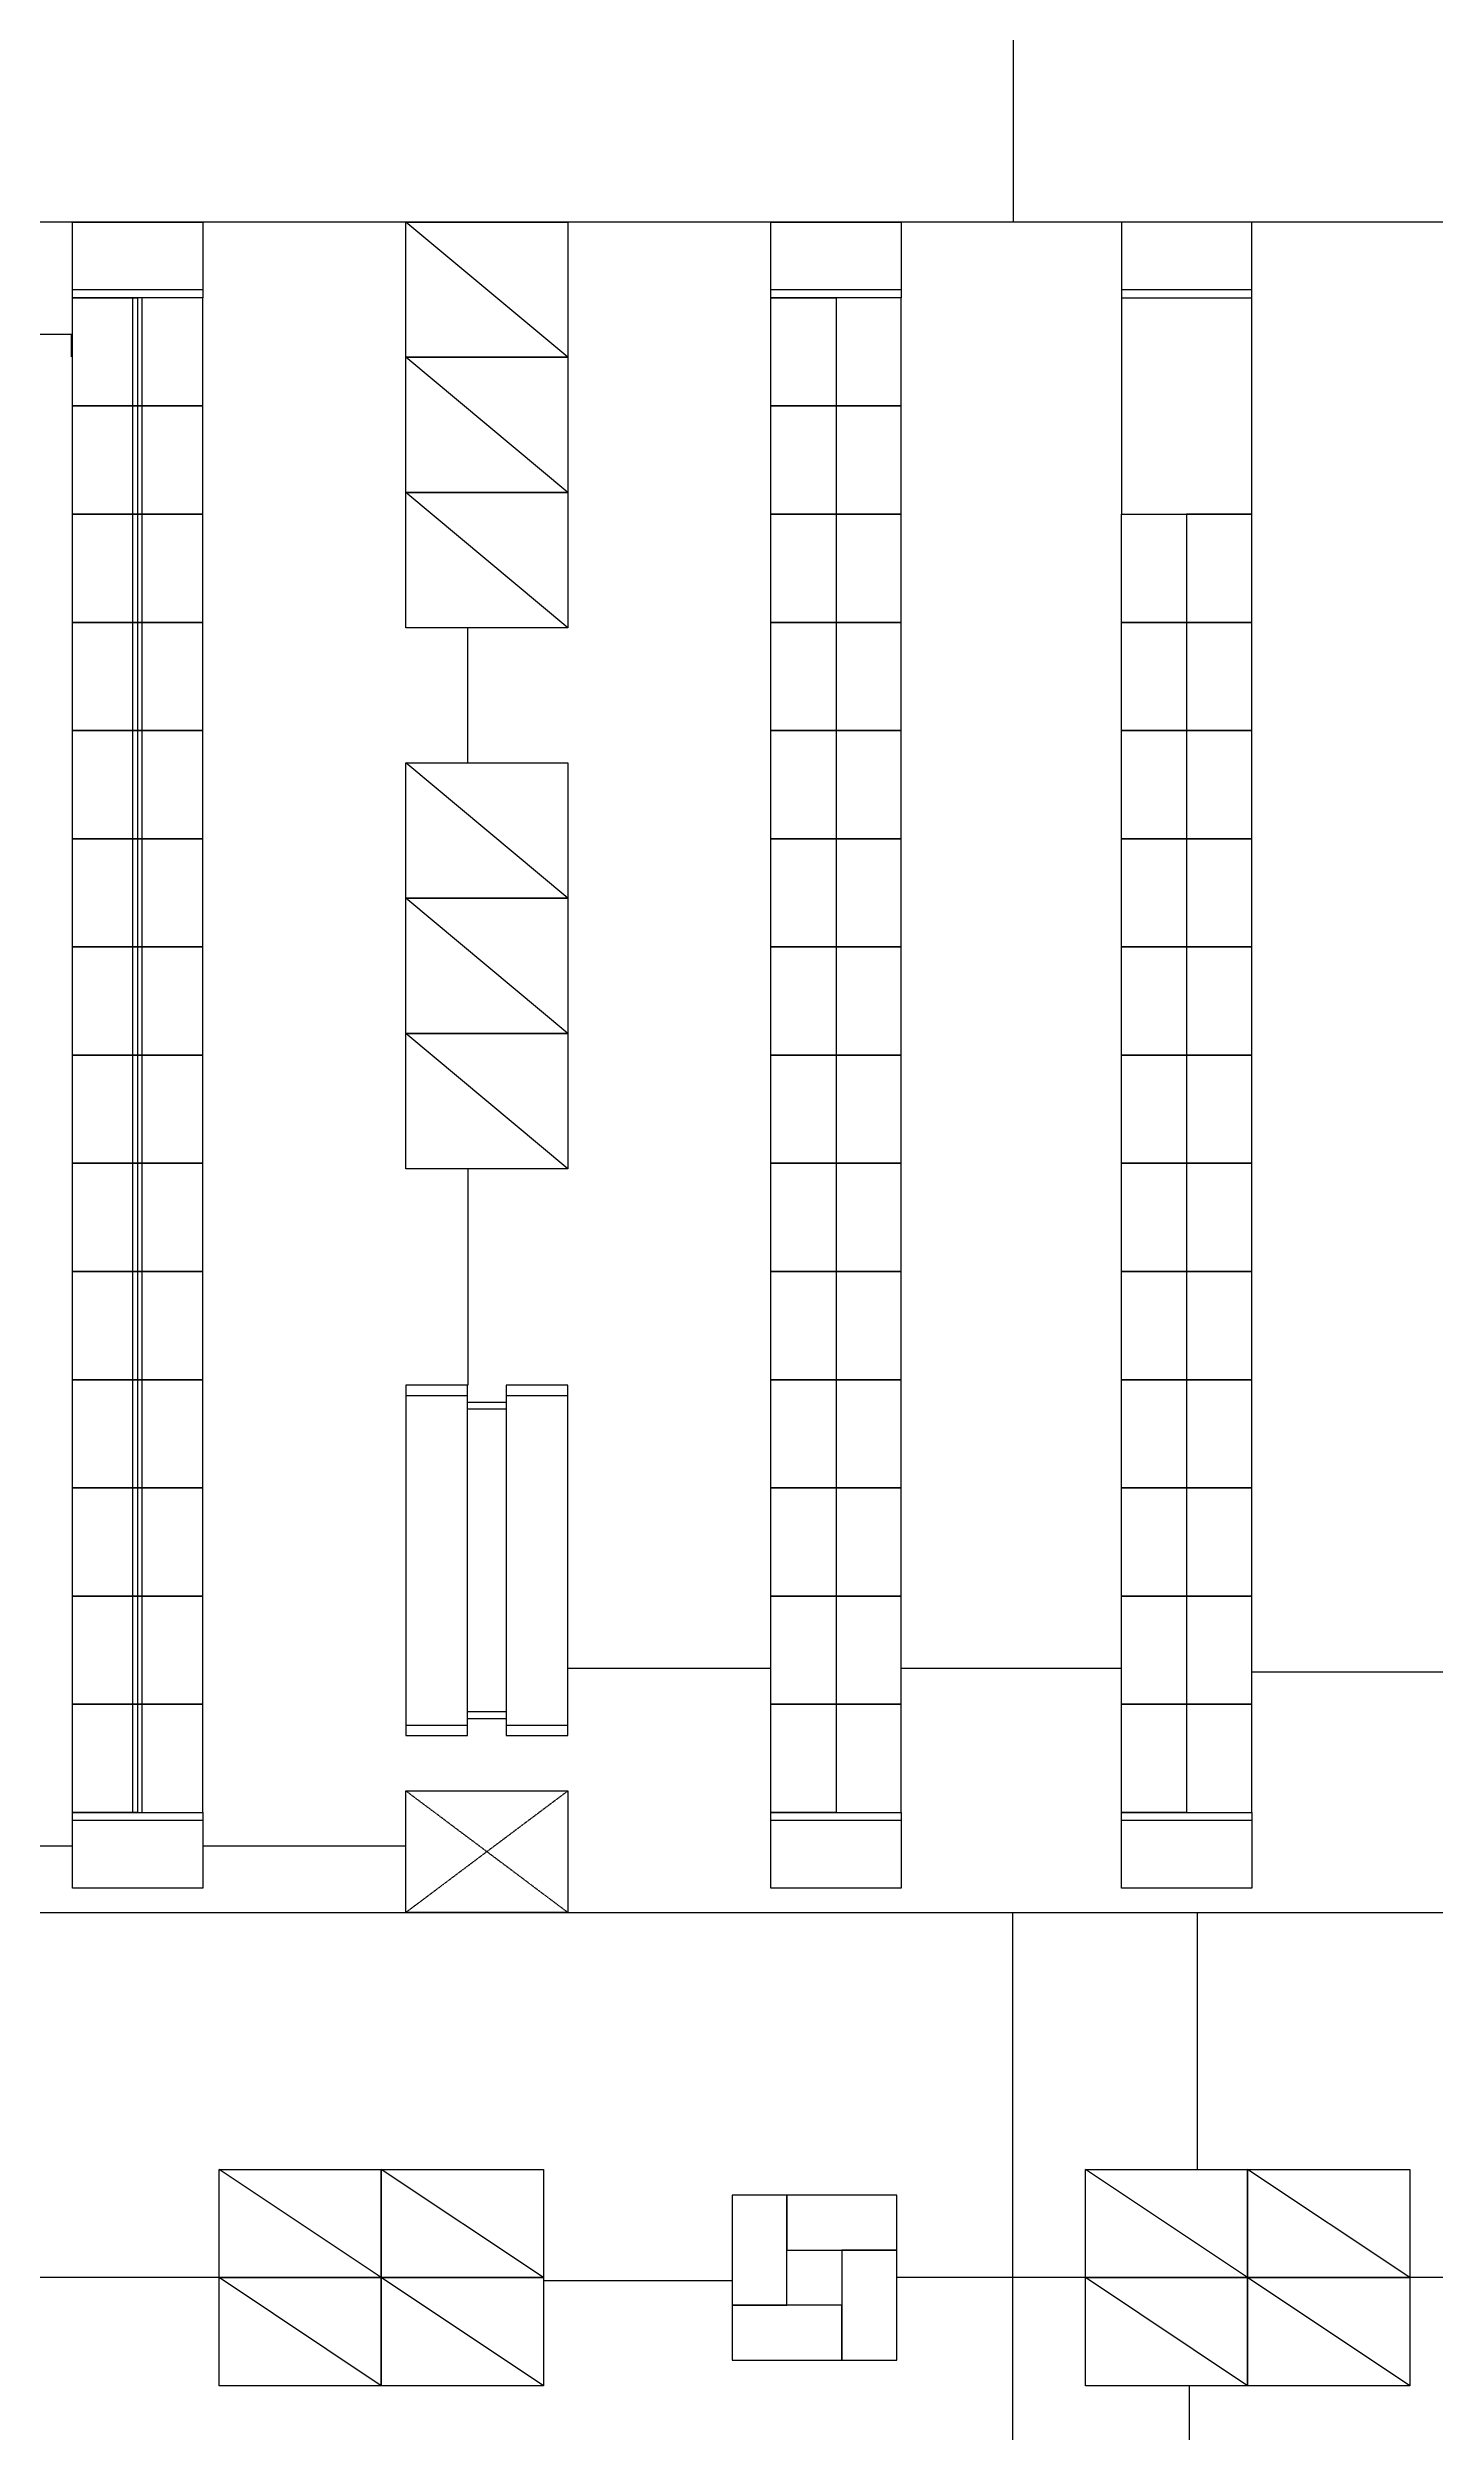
# Model space of a CAD drawing. Header units: millimetres. Extents: x -155 to 94595, y -3153 to 63413.
# Drawn here: x 25868 to 36135, y 13573 to 31206 of the extents above; entities that cross this region are included whole.
import ezdxf

# ---------------------------------------------------------------- set-up
doc = ezdxf.new("R2010")
doc.units = ezdxf.units.MM
doc.linetypes.add('REFERENCIA CAMPECHE$0$HIDDEN', pattern=[0.375, 0.25, -0.125])
doc.linetypes.add('TRATTEGGIATA2', pattern=[0.375, 0.25, -0.125])
for name, color, linetype in [('2', 193, 'Continuous'), ('5', 1, 'TRATTEGGIATA2'), ('6', 253, 'Continuous'), ('int', 185, 'Continuous')]:
    doc.layers.add(name, color=color, linetype=linetype)
doc.styles.add('REFERENCIA CAMPECHE$0$LETRITAS', font='ROMAN1.shx', dxfattribs={"width": 1.2, "height": 0.225})
doc.dimstyles.new('arch', dxfattribs={"dimtxt": 0.18, "dimasz": 0.18, "dimexe": 0.18, "dimexo": 0.0625, "dimgap": 0.09, "dimtad": 0, "dimtih": 1, "dimtoh": 1, "dimdec": 4, "dimzin": 0, "dimdsep": 46, "dimtxsty": 'Standard', "dimblk": 'OBLIQUE', "dimcen": 0.09, "dimclrt": 256, "dimadec": 0, "dimazin": 0, "dimtfac": 1, "dimtdec": 4, "dimtofl": 0, "dimtmove": 0, "dimatfit": 3, "dimldrblk": 'OBLIQUE', "dimfxl": 1, "dimtolj": 1, "dimtzin": 0, "dimarcsym": 0})
doc.dimstyles.new('aw_2', dxfattribs={"dimtxt": 2.5, "dimasz": 2.5, "dimexe": 1.25, "dimexo": 0.625, "dimtad": 1, "dimtxsty": 'Standard', "dimblk": 'OBLIQUE', "dimcen": 2.5, "dimclrt": 256, "dimadec": 0, "dimazin": 0, "dimtfac": 1, "dimtmove": 0, "dimatfit": 3, "dimldrblk": 'OBLIQUE', "dimfxl": 1, "dimarcsym": 0})

# ---------------------------------------------------------------- blocks, each defined once
blk = doc.blocks.new('_Oblique')
at = {"color": 0, "linetype": 'ByBlock', "lineweight": -2}
blk.add_line((-0.5, -0.5), (0.5, 0.5), dxfattribs=at)
blk = doc.blocks.new('*D200')
at = {"layer": '6', "color": 0, "lineweight": -2}
blk.add_line((27136, 14717), (25735, 14717), dxfattribs=at)
at = {"layer": 'Defpoints', "color": 0}
for p in [(25735, 14717), (25735, 14717), (27136, 14717)]:
    blk.add_point(p, dxfattribs=at)
at = {"layer": '6', "color": 0, "lineweight": -2, "xscale": 0.3, "yscale": 0.3, "zscale": 0.3, "rotation": 180}
blk.add_blockref('_Oblique', (25735, 14717), dxfattribs=at)
at = {"layer": '6', "color": 0, "lineweight": -2, "xscale": 0.3, "yscale": 0.3, "zscale": 0.3}
blk.add_blockref('_Oblique', (27136, 14717), dxfattribs=at)
at = {"layer": '6', "insert": (26435, 14717), "char_height": 0.225, "attachment_point": 5, "style": 'REFERENCIA CAMPECHE$0$LETRITAS'}
blk.add_mtext('\\A1;1401.40', dxfattribs=at)
blk = doc.blocks.new('*D202')
at = {"layer": '6', "color": 0, "lineweight": -2}
blk.add_line((33007, 17417), (33007, 12017), dxfattribs=at)
at = {"layer": 'Defpoints', "color": 0}
for p in [(30907, 17417), (32167, 12017), (33007, 12017)]:
    blk.add_point(p, dxfattribs=at)
at = {"layer": '6', "color": 0, "lineweight": -2, "xscale": 0.3, "yscale": 0.3, "zscale": 0.3}
for p, rotation in [((33007, 17417), 90), ((33007, 12017), 270)]:
    blk.add_blockref('_Oblique', p, dxfattribs=dict(at, rotation=rotation))
at = {"layer": '6', "insert": (33006, 13583), "char_height": 0.225, "attachment_point": 5, "rotation": 90, "style": 'REFERENCIA CAMPECHE$0$LETRITAS'}
blk.add_mtext('\\A1;5400.15', dxfattribs=at)
blk = doc.blocks.new('*D203')
at = {"layer": '6', "color": 0, "lineweight": -2}
blk.add_line((34313, 13917), (34313, 12017), dxfattribs=at)
at = {"layer": 'Defpoints', "color": 0}
for p in [(34663, 13917), (32863, 12017), (34313, 12017)]:
    blk.add_point(p, dxfattribs=at)
at = {"layer": '6', "color": 0, "lineweight": -2, "xscale": 0.3, "yscale": 0.3, "zscale": 0.3}
for p, rotation in [((34313, 13917), 90), ((34313, 12017), 270)]:
    blk.add_blockref('_Oblique', p, dxfattribs=dict(at, rotation=rotation))
at = {"layer": '6', "insert": (34313, 12967), "char_height": 0.225, "attachment_point": 5, "rotation": 90, "style": 'REFERENCIA CAMPECHE$0$LETRITAS'}
blk.add_mtext('\\A1;1900.00', dxfattribs=at)
blk = doc.blocks.new('*D204')
at = {"layer": '6', "color": 0, "lineweight": -2}
blk.add_line((34373, 17417), (34373, 15517), dxfattribs=at)
at = {"layer": 'Defpoints', "color": 0}
for p in [(33403, 17417), (34373, 15517), (35433, 15517)]:
    blk.add_point(p, dxfattribs=at)
at = {"layer": '6', "color": 0, "lineweight": -2, "xscale": 0.3, "yscale": 0.3, "zscale": 0.3}
for p, rotation in [((34373, 17417), 90), ((34373, 15517), 270)]:
    blk.add_blockref('_Oblique', p, dxfattribs=dict(at, rotation=rotation))
at = {"layer": '6', "insert": (34373, 16467), "char_height": 0.225, "attachment_point": 5, "rotation": 90, "style": 'REFERENCIA CAMPECHE$0$LETRITAS'}
blk.add_mtext('\\A1;1900.00', dxfattribs=at)
blk = doc.blocks.new('*D205')
at = {"layer": '6', "color": 0, "lineweight": -2}
blk.add_line((30931, 14694), (29536, 14694), dxfattribs=at)
at = {"layer": 'Defpoints', "color": 0}
for p in [(29536, 14717), (29536, 14694), (30931, 14717)]:
    blk.add_point(p, dxfattribs=at)
at = {"layer": '6', "color": 0, "lineweight": -2, "xscale": 0.3, "yscale": 0.3, "zscale": 0.3, "rotation": 180}
blk.add_blockref('_Oblique', (29536, 14694), dxfattribs=at)
at = {"layer": '6', "color": 0, "lineweight": -2, "xscale": 0.3, "yscale": 0.3, "zscale": 0.3}
blk.add_blockref('_Oblique', (30931, 14694), dxfattribs=at)
at = {"layer": '6', "insert": (30234, 14694), "char_height": 0.225, "attachment_point": 5, "style": 'REFERENCIA CAMPECHE$0$LETRITAS'}
blk.add_mtext('\\A1;1395.40', dxfattribs=at)
blk = doc.blocks.new('*D206')
at = {"layer": '6', "color": 0, "lineweight": -2}
blk.add_line((33546, 14717), (32151, 14717), dxfattribs=at)
at = {"layer": 'Defpoints', "color": 0}
for p in [(32151, 14717), (32151, 14717), (33546, 14717)]:
    blk.add_point(p, dxfattribs=at)
at = {"layer": '6', "color": 0, "lineweight": -2, "xscale": 0.3, "yscale": 0.3, "zscale": 0.3, "rotation": 180}
blk.add_blockref('_Oblique', (32151, 14717), dxfattribs=at)
at = {"layer": '6', "color": 0, "lineweight": -2, "xscale": 0.3, "yscale": 0.3, "zscale": 0.3}
blk.add_blockref('_Oblique', (33546, 14717), dxfattribs=at)
at = {"layer": '6', "insert": (32848, 14717), "char_height": 0.225, "attachment_point": 5, "style": 'REFERENCIA CAMPECHE$0$LETRITAS'}
blk.add_mtext('\\A1;1395.40', dxfattribs=at)
blk = doc.blocks.new('*D207')
at = {"layer": '6', "color": 0, "lineweight": -2}
blk.add_line((37341, 14717), (35946, 14717), dxfattribs=at)
at = {"layer": 'Defpoints', "color": 0}
for p in [(35946, 14717), (35946, 14717), (37341, 14717)]:
    blk.add_point(p, dxfattribs=at)
at = {"layer": '6', "color": 0, "lineweight": -2, "xscale": 0.3, "yscale": 0.3, "zscale": 0.3, "rotation": 180}
blk.add_blockref('_Oblique', (35946, 14717), dxfattribs=at)
at = {"layer": '6', "color": 0, "lineweight": -2, "xscale": 0.3, "yscale": 0.3, "zscale": 0.3}
blk.add_blockref('_Oblique', (37341, 14717), dxfattribs=at)
at = {"layer": '6', "insert": (36644, 14717), "char_height": 0.225, "attachment_point": 5, "style": 'REFERENCIA CAMPECHE$0$LETRITAS'}
blk.add_mtext('\\A1;1395.40', dxfattribs=at)
blk = doc.blocks.new('*D219')
at = {"layer": '6', "color": 0, "lineweight": -2}
for p, q in [((24465, 28952), (24465, 29085)), ((26044, 29085), (24465, 29085)), ((26044, 28919), (26044, 29085))]:
    blk.add_line(p, q, dxfattribs=at)
at = {"layer": 'Defpoints', "color": 0}
for p in [(24465, 29085), (24465, 28952), (26044, 28919)]:
    blk.add_point(p, dxfattribs=at)
at = {"layer": '6', "color": 0, "lineweight": -2, "xscale": 0.2, "yscale": 0.2, "zscale": 0.2, "rotation": 180}
blk.add_blockref('_Oblique', (24465, 29085), dxfattribs=at)
at = {"layer": '6', "color": 0, "lineweight": -2, "xscale": 0.2, "yscale": 0.2, "zscale": 0.2}
blk.add_blockref('_Oblique', (26044, 29085), dxfattribs=at)
at = {"layer": '6', "insert": (25254, 29085), "char_height": 0.15, "attachment_point": 5}
blk.add_mtext('\\A1;1579.15', dxfattribs=at)
blk = doc.blocks.new('*D223')
at = {"layer": '6', "color": 0, "lineweight": -2}
blk.add_line((33012, 32128), (33012, 29917), dxfattribs=at)
at = {"layer": 'Defpoints', "color": 0}
for p in [(33012, 32128), (33012, 29917), (33012, 29917)]:
    blk.add_point(p, dxfattribs=at)
at = {"layer": '6', "color": 0, "lineweight": -2, "xscale": 0.3, "yscale": 0.3, "zscale": 0.3}
for p, rotation in [((33012, 32128), 90), ((33012, 29917), 270)]:
    blk.add_blockref('_Oblique', p, dxfattribs=dict(at, rotation=rotation))
at = {"layer": '6', "insert": (33012, 31022), "char_height": 0.225, "attachment_point": 5, "rotation": 90, "style": 'REFERENCIA CAMPECHE$0$LETRITAS'}
blk.add_mtext('\\A1;2210.80', dxfattribs=at)
blk = doc.blocks.new('*D235')
at = {"layer": '6', "color": 0, "lineweight": -2}
blk.add_line((28976, 22917), (28976, 21317), dxfattribs=at)
at = {"layer": 'Defpoints', "color": 0}
for p in [(28976, 22917), (28976, 21317), (28976, 21317)]:
    blk.add_point(p, dxfattribs=at)
at = {"layer": '6', "color": 0, "lineweight": -2, "xscale": 0.3, "yscale": 0.3, "zscale": 0.3}
for p, rotation in [((28976, 22917), 90), ((28976, 21317), 270)]:
    blk.add_blockref('_Oblique', p, dxfattribs=dict(at, rotation=rotation))
at = {"layer": '6', "insert": (28976, 22117), "char_height": 0.225, "attachment_point": 5, "rotation": 90, "style": 'REFERENCIA CAMPECHE$0$LETRITAS'}
blk.add_mtext('\\A1;1600.00', dxfattribs=at)
blk = doc.blocks.new('*D236')
at = {"layer": '6', "color": 0, "lineweight": -2}
blk.add_line((28976, 25917), (28976, 26917), dxfattribs=at)
at = {"layer": 'Defpoints', "color": 0}
for p in [(28976, 26917), (28976, 26917), (28976, 25917)]:
    blk.add_point(p, dxfattribs=at)
at = {"layer": '6', "color": 0, "lineweight": -2, "xscale": 0.3, "yscale": 0.3, "zscale": 0.3}
for p, rotation in [((28976, 26917), 90), ((28976, 25917), 270)]:
    blk.add_blockref('_Oblique', p, dxfattribs=dict(at, rotation=rotation))
at = {"layer": '6', "insert": (28976, 26417), "char_height": 0.225, "attachment_point": 5, "rotation": 90, "style": 'REFERENCIA CAMPECHE$0$LETRITAS'}
blk.add_mtext('\\A1;1000.00', dxfattribs=at)
blk = doc.blocks.new('*D237')
at = {"layer": '6', "color": 0, "lineweight": -2}
blk.add_line((26051, 17907), (24530, 17907), dxfattribs=at)
at = {"layer": 'Defpoints', "color": 0}
for p in [(24530, 17907), (24530, 17907), (26051, 17907)]:
    blk.add_point(p, dxfattribs=at)
at = {"layer": '6', "color": 0, "lineweight": -2, "xscale": 0.3, "yscale": 0.3, "zscale": 0.3, "rotation": 180}
blk.add_blockref('_Oblique', (24530, 17907), dxfattribs=at)
at = {"layer": '6', "color": 0, "lineweight": -2, "xscale": 0.3, "yscale": 0.3, "zscale": 0.3}
blk.add_blockref('_Oblique', (26051, 17907), dxfattribs=at)
at = {"layer": '6', "insert": (25290, 17907), "char_height": 0.225, "attachment_point": 5, "style": 'REFERENCIA CAMPECHE$0$LETRITAS'}
blk.add_mtext('\\A1;1521.00', dxfattribs=at)
blk = doc.blocks.new('*D238')
at = {"layer": '6', "color": 0, "lineweight": -2}
blk.add_line((28517, 17907), (27015, 17907), dxfattribs=at)
at = {"layer": 'Defpoints', "color": 0}
for p in [(27015, 17907), (27015, 17907), (28517, 17907)]:
    blk.add_point(p, dxfattribs=at)
at = {"layer": '6', "color": 0, "lineweight": -2, "xscale": 0.3, "yscale": 0.3, "zscale": 0.3, "rotation": 180}
blk.add_blockref('_Oblique', (27015, 17907), dxfattribs=at)
at = {"layer": '6', "color": 0, "lineweight": -2, "xscale": 0.3, "yscale": 0.3, "zscale": 0.3}
blk.add_blockref('_Oblique', (28517, 17907), dxfattribs=at)
at = {"layer": '6', "insert": (27766, 17907), "char_height": 0.225, "attachment_point": 5, "style": 'REFERENCIA CAMPECHE$0$LETRITAS'}
blk.add_mtext('\\A1;1502.00', dxfattribs=at)
blk = doc.blocks.new('*D239')
at = {"layer": '6', "color": 0, "lineweight": -2}
blk.add_line((31219, 19222), (29717, 19222), dxfattribs=at)
at = {"layer": 'Defpoints', "color": 0}
for p in [(29717, 19222), (29717, 19222), (31219, 19222)]:
    blk.add_point(p, dxfattribs=at)
at = {"layer": '6', "color": 0, "lineweight": -2, "xscale": 0.3, "yscale": 0.3, "zscale": 0.3, "rotation": 180}
blk.add_blockref('_Oblique', (29717, 19222), dxfattribs=at)
at = {"layer": '6', "color": 0, "lineweight": -2, "xscale": 0.3, "yscale": 0.3, "zscale": 0.3}
blk.add_blockref('_Oblique', (31219, 19222), dxfattribs=at)
at = {"layer": '6', "insert": (30468, 19222), "char_height": 0.225, "attachment_point": 5, "style": 'REFERENCIA CAMPECHE$0$LETRITAS'}
blk.add_mtext('\\A1;1502.00', dxfattribs=at)
blk = doc.blocks.new('*D240')
at = {"layer": '6', "color": 0, "lineweight": -2}
blk.add_line((33813, 19222), (32183, 19222), dxfattribs=at)
at = {"layer": 'Defpoints', "color": 0}
for p in [(32183, 19222), (32183, 19222), (33813, 19222)]:
    blk.add_point(p, dxfattribs=at)
at = {"layer": '6', "color": 0, "lineweight": -2, "xscale": 0.3, "yscale": 0.3, "zscale": 0.3, "rotation": 180}
blk.add_blockref('_Oblique', (32183, 19222), dxfattribs=at)
at = {"layer": '6', "color": 0, "lineweight": -2, "xscale": 0.3, "yscale": 0.3, "zscale": 0.3}
blk.add_blockref('_Oblique', (33813, 19222), dxfattribs=at)
at = {"layer": '6', "insert": (32998, 19222), "char_height": 0.225, "attachment_point": 5, "style": 'REFERENCIA CAMPECHE$0$LETRITAS'}
blk.add_mtext('\\A1;1630.00', dxfattribs=at)
blk = doc.blocks.new('*D241')
at = {"layer": '6', "color": 0, "lineweight": -2}
blk.add_line((36429, 19195), (34777, 19195), dxfattribs=at)
at = {"layer": 'Defpoints', "color": 0}
for p in [(34777, 19195), (34777, 19195), (36429, 19195)]:
    blk.add_point(p, dxfattribs=at)
at = {"layer": '6', "color": 0, "lineweight": -2, "xscale": 0.3, "yscale": 0.3, "zscale": 0.3, "rotation": 180}
blk.add_blockref('_Oblique', (34777, 19195), dxfattribs=at)
at = {"layer": '6', "color": 0, "lineweight": -2, "xscale": 0.3, "yscale": 0.3, "zscale": 0.3}
blk.add_blockref('_Oblique', (36429, 19195), dxfattribs=at)
at = {"layer": '6', "insert": (35603, 19196), "char_height": 0.225, "attachment_point": 5, "style": 'REFERENCIA CAMPECHE$0$LETRITAS'}
blk.add_mtext('\\A1;1652.00', dxfattribs=at)

msp = doc.modelspace()

# ---------------------------------------------------------------- linework, layer by layer
at = {"layer": '2'}
for p, q in [((26050.882, 29916.99), (27014.882, 29916.99)), ((26050.882, 29356.99), (26050.882, 29916.99)), ((27014.882, 29916.99), (27014.882, 29356.99)), ((28516.882, 28916.99), (28516.882, 29916.99)), ((28516.882, 29916.99), (29716.882, 29916.99)), ((29716.882, 28916.99), (28516.882, 29916.99)), ((29716.882, 29916.99), (29716.882, 28916.99)), ((31218.882, 29916.99), (32182.882, 29916.99)), ((31218.882, 29356.99), (31218.882, 29916.99)), ((32182.882, 29916.99), (32182.882, 29356.99)), ((26050.882, 29416.99), (27014.882, 29416.99)), ((27014.882, 29356.99), (26050.882, 29356.99)), ((26050.882, 28556.99), (26050.882, 29356.99)), ((26050.882, 29356.99), (26532.882, 29356.99)), ((26497.882, 28556.99), (26497.882, 29356.99)), ((26532.882, 29356.99), (26532.882, 28556.99)), ((27014.882, 29356.99), (26532.882, 29356.99)), ((26532.882, 29356.99), (26532.882, 28556.99)), ((26567.882, 28556.99), (26567.882, 29356.99)), ((27014.882, 28556.99), (27014.882, 29356.99)), ((31218.882, 29416.99), (32182.882, 29416.99)), ((32182.882, 29356.99), (31218.882, 29356.99)), ((31218.882, 28556.99), (31218.882, 29356.99)), ((31218.882, 29356.99), (31700.882, 29356.99)), ((31700.882, 29356.99), (31700.882, 28556.99)), ((32182.882, 29356.99), (31700.882, 29356.99)), ((31700.882, 29356.99), (31700.882, 28556.99)), ((32182.882, 28556.99), (32182.882, 29356.99)), ((28516.882, 27916.99), (28516.882, 28916.99)), ((28516.882, 28916.99), (29716.882, 28916.99)), ((29716.882, 27916.99), (28516.882, 28916.99)), ((29716.882, 28916.99), (28516.882, 28916.99)), ((29716.882, 28916.99), (29716.882, 27916.99)), ((26050.882, 27756.99), (26050.882, 28556.99)), ((26050.882, 28556.99), (26532.882, 28556.99)), ((26532.882, 28556.99), (26050.882, 28556.99)), ((26497.882, 27756.99), (26497.882, 28556.99)), ((26532.882, 28556.99), (26532.882, 27756.99)), ((27014.882, 28556.99), (26532.882, 28556.99)), ((26532.882, 28556.99), (26532.882, 27756.99)), ((26532.882, 28556.99), (27014.882, 28556.99)), ((26567.882, 27756.99), (26567.882, 28556.99)), ((27014.882, 27756.99), (27014.882, 28556.99)), ((31218.882, 27756.99), (31218.882, 28556.99)), ((31218.882, 28556.99), (31700.882, 28556.99)), ((31700.882, 28556.99), (31218.882, 28556.99)), ((31700.882, 28556.99), (31700.882, 27756.99)), ((32182.882, 28556.99), (31700.882, 28556.99)), ((31700.882, 28556.99), (31700.882, 27756.99)), ((31700.882, 28556.99), (32182.882, 28556.99)), ((32182.882, 27756.99), (32182.882, 28556.99)), ((28516.882, 26916.99), (28516.882, 27916.99)), ((28516.882, 27916.99), (29716.882, 27916.99)), ((29716.882, 26916.99), (28516.882, 27916.99)), ((29716.882, 27916.99), (28516.882, 27916.99)), ((29716.882, 27916.99), (29716.882, 26916.99)), ((26050.882, 26956.99), (26050.882, 27756.99)), ((26050.882, 27756.99), (26532.882, 27756.99)), ((26532.882, 27756.99), (26050.882, 27756.99)), ((26497.882, 26956.99), (26497.882, 27756.99)), ((26532.882, 27756.99), (26532.882, 26956.99)), ((27014.882, 27756.99), (26532.882, 27756.99)), ((26532.882, 27756.99), (26532.882, 26956.99)), ((26532.882, 27756.99), (27014.882, 27756.99)), ((26567.882, 26956.99), (26567.882, 27756.99)), ((27014.882, 26956.99), (27014.882, 27756.99)), ((31700.882, 27756.99), (31218.882, 27756.99)), ((31218.882, 26956.99), (31218.882, 27756.99)), ((31218.882, 27756.99), (31700.882, 27756.99)), ((31700.882, 27756.99), (32182.882, 27756.99)), ((31700.882, 27756.99), (31700.882, 26956.99)), ((32182.882, 27756.99), (31700.882, 27756.99)), ((31700.882, 27756.99), (31700.882, 26956.99)), ((32182.882, 26956.99), (32182.882, 27756.99)), ((33812.882, 26956.99), (33812.882, 27756.99)), ((33812.882, 27756.99), (34294.882, 27756.99)), ((34294.882, 27756.99), (34294.882, 26956.99)), ((34776.882, 27756.99), (34294.882, 27756.99)), ((34294.882, 27756.99), (34294.882, 26956.99)), ((34776.882, 26956.99), (34776.882, 27756.99)), ((26050.882, 26156.99), (26050.882, 26956.99)), ((26050.882, 26956.99), (26532.882, 26956.99)), ((26532.882, 26956.99), (26050.882, 26956.99)), ((26497.882, 26156.99), (26497.882, 26956.99)), ((26532.882, 26956.99), (26532.882, 26156.99)), ((27014.882, 26956.99), (26532.882, 26956.99)), ((26532.882, 26956.99), (26532.882, 26156.99)), ((26532.882, 26956.99), (27014.882, 26956.99)), ((26567.882, 26156.99), (26567.882, 26956.99)), ((27014.882, 26156.99), (27014.882, 26956.99)), ((29716.882, 26916.99), (28516.882, 26916.99)), ((31700.882, 26956.99), (31218.882, 26956.99)), ((31218.882, 26156.99), (31218.882, 26956.99)), ((31218.882, 26956.99), (31700.882, 26956.99)), ((31700.882, 26956.99), (32182.882, 26956.99)), ((31700.882, 26956.99), (31700.882, 26156.99)), ((32182.882, 26956.99), (31700.882, 26956.99)), ((31700.882, 26956.99), (31700.882, 26156.99)), ((32182.882, 26156.99), (32182.882, 26956.99)), ((34294.882, 26956.99), (33812.882, 26956.99)), ((33812.882, 26156.99), (33812.882, 26956.99)), ((33812.882, 26956.99), (34294.882, 26956.99)), ((34294.882, 26956.99), (34776.882, 26956.99)), ((34294.882, 26956.99), (34294.882, 26156.99)), ((34776.882, 26956.99), (34294.882, 26956.99)), ((34294.882, 26956.99), (34294.882, 26156.99)), ((34776.882, 26156.99), (34776.882, 26956.99)), ((26050.882, 25356.99), (26050.882, 26156.99)), ((26050.882, 26156.99), (26532.882, 26156.99)), ((26532.882, 26156.99), (26050.882, 26156.99)), ((26497.882, 25356.99), (26497.882, 26156.99)), ((26532.882, 26156.99), (26532.882, 25356.99)), ((27014.882, 26156.99), (26532.882, 26156.99)), ((26532.882, 26156.99), (26532.882, 25356.99)), ((26532.882, 26156.99), (27014.882, 26156.99)), ((26567.882, 25356.99), (26567.882, 26156.99)), ((27014.882, 25356.99), (27014.882, 26156.99)), ((31700.882, 26156.99), (31218.882, 26156.99)), ((31218.882, 25356.99), (31218.882, 26156.99)), ((31218.882, 26156.99), (31700.882, 26156.99)), ((31700.882, 26156.99), (32182.882, 26156.99)), ((31700.882, 26156.99), (31700.882, 25356.99)), ((32182.882, 26156.99), (31700.882, 26156.99)), ((31700.882, 26156.99), (31700.882, 25356.99)), ((32182.882, 25356.99), (32182.882, 26156.99)), ((34294.882, 26156.99), (33812.882, 26156.99)), ((33812.882, 25356.99), (33812.882, 26156.99)), ((33812.882, 26156.99), (34294.882, 26156.99)), ((34294.882, 26156.99), (34776.882, 26156.99)), ((34294.882, 26156.99), (34294.882, 25356.99)), ((34776.882, 26156.99), (34294.882, 26156.99)), ((34294.882, 26156.99), (34294.882, 25356.99)), ((34776.882, 25356.99), (34776.882, 26156.99)), ((28516.882, 24916.99), (28516.882, 25916.99)), ((28516.882, 25916.99), (29716.882, 25916.99)), ((29716.882, 24916.99), (28516.882, 25916.99)), ((29716.882, 25916.99), (29716.882, 24916.99)), ((26050.882, 24556.99), (26050.882, 25356.99)), ((26050.882, 25356.99), (26532.882, 25356.99)), ((26532.882, 25356.99), (26050.882, 25356.99)), ((26497.882, 24556.99), (26497.882, 25356.99)), ((26532.882, 25356.99), (26532.882, 24556.99)), ((27014.882, 25356.99), (26532.882, 25356.99)), ((26532.882, 25356.99), (26532.882, 24556.99)), ((26532.882, 25356.99), (27014.882, 25356.99)), ((26567.882, 24556.99), (26567.882, 25356.99)), ((27014.882, 24556.99), (27014.882, 25356.99)), ((31700.882, 25356.99), (31218.882, 25356.99)), ((31218.882, 24556.99), (31218.882, 25356.99)), ((31218.882, 25356.99), (31700.882, 25356.99)), ((31700.882, 25356.99), (32182.882, 25356.99)), ((31700.882, 25356.99), (31700.882, 24556.99)), ((32182.882, 25356.99), (31700.882, 25356.99)), ((31700.882, 25356.99), (31700.882, 24556.99)), ((32182.882, 24556.99), (32182.882, 25356.99)), ((34294.882, 25356.99), (33812.882, 25356.99)), ((33812.882, 24556.99), (33812.882, 25356.99)), ((33812.882, 25356.99), (34294.882, 25356.99)), ((34294.882, 25356.99), (34776.882, 25356.99)), ((34294.882, 25356.99), (34294.882, 24556.99)), ((34776.882, 25356.99), (34294.882, 25356.99)), ((34294.882, 25356.99), (34294.882, 24556.99)), ((34776.882, 24556.99), (34776.882, 25356.99)), ((28516.882, 23916.99), (28516.882, 24916.99)), ((28516.882, 24916.99), (29716.882, 24916.99)), ((29716.882, 23916.99), (28516.882, 24916.99)), ((29716.882, 24916.99), (28516.882, 24916.99)), ((29716.882, 24916.99), (29716.882, 23916.99)), ((26050.882, 23756.99), (26050.882, 24556.99)), ((26050.882, 24556.99), (26532.882, 24556.99)), ((26532.882, 24556.99), (26050.882, 24556.99)), ((26497.882, 23756.99), (26497.882, 24556.99)), ((26532.882, 24556.99), (26532.882, 23756.99)), ((27014.882, 24556.99), (26532.882, 24556.99)), ((26532.882, 24556.99), (26532.882, 23756.99)), ((26532.882, 24556.99), (27014.882, 24556.99)), ((26567.882, 23756.99), (26567.882, 24556.99)), ((27014.882, 23756.99), (27014.882, 24556.99)), ((31700.882, 24556.99), (31218.882, 24556.99)), ((31218.882, 23756.99), (31218.882, 24556.99)), ((31218.882, 24556.99), (31700.882, 24556.99)), ((31700.882, 24556.99), (32182.882, 24556.99)), ((31700.882, 24556.99), (31700.882, 23756.99)), ((32182.882, 24556.99), (31700.882, 24556.99)), ((31700.882, 24556.99), (31700.882, 23756.99)), ((32182.882, 23756.99), (32182.882, 24556.99)), ((34294.882, 24556.99), (33812.882, 24556.99)), ((33812.882, 23756.99), (33812.882, 24556.99)), ((33812.882, 24556.99), (34294.882, 24556.99)), ((34294.882, 24556.99), (34776.882, 24556.99)), ((34294.882, 24556.99), (34294.882, 23756.99)), ((34776.882, 24556.99), (34294.882, 24556.99)), ((34294.882, 24556.99), (34294.882, 23756.99)), ((34776.882, 23756.99), (34776.882, 24556.99)), ((28516.882, 22916.99), (28516.882, 23916.99)), ((28516.882, 23916.99), (29716.882, 23916.99)), ((29716.882, 22916.99), (28516.882, 23916.99)), ((29716.882, 23916.99), (28516.882, 23916.99)), ((29716.882, 23916.99), (29716.882, 22916.99)), ((26050.882, 22956.99), (26050.882, 23756.99)), ((26050.882, 23756.99), (26532.882, 23756.99)), ((26532.882, 23756.99), (26050.882, 23756.99)), ((26497.882, 22956.99), (26497.882, 23756.99)), ((26532.882, 23756.99), (26532.882, 22956.99)), ((27014.882, 23756.99), (26532.882, 23756.99)), ((26532.882, 23756.99), (26532.882, 22956.99)), ((26532.882, 23756.99), (27014.882, 23756.99)), ((26567.882, 22956.99), (26567.882, 23756.99)), ((27014.882, 22956.99), (27014.882, 23756.99)), ((31700.882, 23756.99), (31218.882, 23756.99)), ((31218.882, 22956.99), (31218.882, 23756.99)), ((31218.882, 23756.99), (31700.882, 23756.99)), ((31700.882, 23756.99), (32182.882, 23756.99)), ((31700.882, 23756.99), (31700.882, 22956.99)), ((32182.882, 23756.99), (31700.882, 23756.99)), ((31700.882, 23756.99), (31700.882, 22956.99)), ((32182.882, 22956.99), (32182.882, 23756.99)), ((34294.882, 23756.99), (33812.882, 23756.99)), ((33812.882, 22956.99), (33812.882, 23756.99)), ((33812.882, 23756.99), (34294.882, 23756.99)), ((34294.882, 23756.99), (34776.882, 23756.99)), ((34294.882, 23756.99), (34294.882, 22956.99)), ((34776.882, 23756.99), (34294.882, 23756.99)), ((34294.882, 23756.99), (34294.882, 22956.99)), ((34776.882, 22956.99), (34776.882, 23756.99)), ((26050.882, 22156.99), (26050.882, 22956.99)), ((26050.882, 22956.99), (26532.882, 22956.99)), ((26532.882, 22956.99), (26050.882, 22956.99)), ((26497.882, 22156.99), (26497.882, 22956.99)), ((26532.882, 22956.99), (26532.882, 22156.99)), ((27014.882, 22956.99), (26532.882, 22956.99)), ((26532.882, 22956.99), (26532.882, 22156.99)), ((26532.882, 22956.99), (27014.882, 22956.99)), ((26567.882, 22156.99), (26567.882, 22956.99)), ((27014.882, 22156.99), (27014.882, 22956.99)), ((31700.882, 22956.99), (31218.882, 22956.99)), ((31218.882, 22156.99), (31218.882, 22956.99)), ((31218.882, 22956.99), (31700.882, 22956.99)), ((31700.882, 22956.99), (32182.882, 22956.99)), ((31700.882, 22956.99), (31700.882, 22156.99)), ((32182.882, 22956.99), (31700.882, 22956.99)), ((31700.882, 22956.99), (31700.882, 22156.99)), ((32182.882, 22156.99), (32182.882, 22956.99)), ((34294.882, 22956.99), (33812.882, 22956.99)), ((33812.882, 22156.99), (33812.882, 22956.99)), ((33812.882, 22956.99), (34294.882, 22956.99)), ((34294.882, 22956.99), (34776.882, 22956.99)), ((34294.882, 22956.99), (34294.882, 22156.99)), ((34776.882, 22956.99), (34294.882, 22956.99)), ((34294.882, 22956.99), (34294.882, 22156.99)), ((34776.882, 22156.99), (34776.882, 22956.99)), ((29716.882, 22916.99), (28516.882, 22916.99)), ((26050.882, 21356.99), (26050.882, 22156.99)), ((26050.882, 22156.99), (26532.882, 22156.99)), ((26532.882, 22156.99), (26050.882, 22156.99)), ((26497.882, 21356.99), (26497.882, 22156.99)), ((26532.882, 22156.99), (26532.882, 21356.99)), ((27014.882, 22156.99), (26532.882, 22156.99)), ((26532.882, 22156.99), (26532.882, 21356.99)), ((26532.882, 22156.99), (27014.882, 22156.99)), ((26567.882, 21356.99), (26567.882, 22156.99)), ((27014.882, 21356.99), (27014.882, 22156.99)), ((31700.882, 22156.99), (31218.882, 22156.99)), ((31218.882, 21356.99), (31218.882, 22156.99)), ((31218.882, 22156.99), (31700.882, 22156.99)), ((31700.882, 22156.99), (32182.882, 22156.99)), ((31700.882, 22156.99), (31700.882, 21356.99)), ((32182.882, 22156.99), (31700.882, 22156.99)), ((31700.882, 22156.99), (31700.882, 21356.99)), ((32182.882, 21356.99), (32182.882, 22156.99)), ((34294.882, 22156.99), (33812.882, 22156.99)), ((33812.882, 21356.99), (33812.882, 22156.99)), ((33812.882, 22156.99), (34294.882, 22156.99)), ((34294.882, 22156.99), (34776.882, 22156.99)), ((34294.882, 22156.99), (34294.882, 21356.99)), ((34776.882, 22156.99), (34294.882, 22156.99)), ((34294.882, 22156.99), (34294.882, 21356.99)), ((34776.882, 21356.99), (34776.882, 22156.99)), ((26050.882, 20556.99), (26050.882, 21356.99)), ((26050.882, 21356.99), (26532.882, 21356.99)), ((26532.882, 21356.99), (26050.882, 21356.99)), ((26497.882, 20556.99), (26497.882, 21356.99)), ((26532.882, 21356.99), (26532.882, 20556.99)), ((27014.882, 21356.99), (26532.882, 21356.99)), ((26532.882, 21356.99), (26532.882, 20556.99)), ((26532.882, 21356.99), (27014.882, 21356.99)), ((26567.882, 20556.99), (26567.882, 21356.99)), ((27014.882, 20556.99), (27014.882, 21356.99)), ((31218.882, 20556.99), (31218.882, 21356.99)), ((31218.882, 21356.99), (31700.882, 21356.99)), ((31700.882, 21356.99), (31218.882, 21356.99)), ((31700.882, 21356.99), (31700.882, 20556.99)), ((32182.882, 21356.99), (31700.882, 21356.99)), ((31700.882, 21356.99), (31700.882, 20556.99)), ((31700.882, 21356.99), (32182.882, 21356.99)), ((32182.882, 20556.99), (32182.882, 21356.99)), ((33812.882, 20556.99), (33812.882, 21356.99)), ((33812.882, 21356.99), (34294.882, 21356.99)), ((34294.882, 21356.99), (33812.882, 21356.99)), ((34294.882, 21356.99), (34294.882, 20556.99)), ((34776.882, 21356.99), (34294.882, 21356.99)), ((34294.882, 21356.99), (34294.882, 20556.99)), ((34294.882, 21356.99), (34776.882, 21356.99)), ((34776.882, 20556.99), (34776.882, 21356.99)), ((28974.082, 21316.99), (28516.882, 21316.99)), ((28516.882, 21316.99), (28516.882, 18726.19)), ((28516.882, 21240.79), (28974.082, 21240.79)), ((28974.082, 18726.19), (28974.082, 21316.99)), ((28974.082, 21316.99), (28974.082, 21316.99)), ((28974.082, 21190.79), (29259.682, 21190.79)), ((29259.682, 21316.99), (29259.682, 18726.19)), ((29716.882, 21316.99), (29259.682, 21316.99)), ((29259.682, 21316.99), (29259.682, 21316.99)), ((29259.682, 21240.79), (29716.882, 21240.79)), ((29716.882, 18726.19), (29716.882, 21316.99)), ((28974.082, 21140.79), (29259.682, 21140.79)), ((26050.882, 19756.99), (26050.882, 20556.99)), ((26050.882, 20556.99), (26532.882, 20556.99)), ((26532.882, 20556.99), (26050.882, 20556.99)), ((26497.882, 19756.99), (26497.882, 20556.99)), ((26532.882, 20556.99), (26532.882, 19756.99)), ((27014.882, 20556.99), (26532.882, 20556.99)), ((26532.882, 20556.99), (26532.882, 19756.99)), ((26532.882, 20556.99), (27014.882, 20556.99)), ((26567.882, 19756.99), (26567.882, 20556.99)), ((27014.882, 19756.99), (27014.882, 20556.99)), ((31700.882, 20556.99), (31218.882, 20556.99)), ((31218.882, 19756.99), (31218.882, 20556.99)), ((31218.882, 20556.99), (31700.882, 20556.99)), ((31700.882, 20556.99), (32182.882, 20556.99)), ((31700.882, 20556.99), (31700.882, 19756.99)), ((32182.882, 20556.99), (31700.882, 20556.99)), ((31700.882, 20556.99), (31700.882, 19756.99)), ((32182.882, 19756.99), (32182.882, 20556.99)), ((34294.882, 20556.99), (33812.882, 20556.99)), ((33812.882, 19756.99), (33812.882, 20556.99)), ((33812.882, 20556.99), (34294.882, 20556.99)), ((34294.882, 20556.99), (34776.882, 20556.99)), ((34294.882, 20556.99), (34294.882, 19756.99)), ((34776.882, 20556.99), (34294.882, 20556.99)), ((34294.882, 20556.99), (34294.882, 19756.99)), ((34776.882, 19756.99), (34776.882, 20556.99)), ((26050.882, 18956.99), (26050.882, 19756.99)), ((26050.882, 19756.99), (26532.882, 19756.99)), ((26532.882, 19756.99), (26050.882, 19756.99)), ((26497.882, 18956.99), (26497.882, 19756.99)), ((26532.882, 19756.99), (26532.882, 18956.99)), ((27014.882, 19756.99), (26532.882, 19756.99)), ((26532.882, 19756.99), (26532.882, 18956.99)), ((26532.882, 19756.99), (27014.882, 19756.99)), ((26567.882, 18956.99), (26567.882, 19756.99)), ((27014.882, 18956.99), (27014.882, 19756.99)), ((31700.882, 19756.99), (31218.882, 19756.99)), ((31218.882, 18956.99), (31218.882, 19756.99)), ((31218.882, 19756.99), (31700.882, 19756.99)), ((31700.882, 19756.99), (32182.882, 19756.99)), ((31700.882, 19756.99), (31700.882, 18956.99)), ((32182.882, 19756.99), (31700.882, 19756.99)), ((31700.882, 19756.99), (31700.882, 18956.99)), ((32182.882, 18956.99), (32182.882, 19756.99)), ((34294.882, 19756.99), (33812.882, 19756.99)), ((33812.882, 18956.99), (33812.882, 19756.99)), ((33812.882, 19756.99), (34294.882, 19756.99)), ((34294.882, 19756.99), (34776.882, 19756.99)), ((34294.882, 19756.99), (34294.882, 18956.99)), ((34776.882, 19756.99), (34294.882, 19756.99)), ((34294.882, 19756.99), (34294.882, 18956.99)), ((34776.882, 18956.99), (34776.882, 19756.99)), ((26050.882, 18156.99), (26050.882, 18956.99)), ((26050.882, 18956.99), (26532.882, 18956.99)), ((26532.882, 18956.99), (26050.882, 18956.99)), ((26497.882, 18156.99), (26497.882, 18956.99)), ((26532.882, 18956.99), (26532.882, 18156.99)), ((27014.882, 18956.99), (26532.882, 18956.99)), ((26532.882, 18956.99), (26532.882, 18156.99)), ((26532.882, 18956.99), (27014.882, 18956.99)), ((26567.882, 18156.99), (26567.882, 18956.99)), ((27014.882, 18156.99), (27014.882, 18956.99)), ((28974.082, 18902.39), (29259.682, 18902.39)), ((31700.882, 18956.99), (31218.882, 18956.99)), ((31218.882, 18156.99), (31218.882, 18956.99)), ((31218.882, 18956.99), (31700.882, 18956.99)), ((31700.882, 18956.99), (32182.882, 18956.99)), ((31700.882, 18956.99), (31700.882, 18156.99)), ((32182.882, 18956.99), (31700.882, 18956.99)), ((31700.882, 18956.99), (31700.882, 18156.99)), ((32182.882, 18156.99), (32182.882, 18956.99)), ((34294.882, 18956.99), (33812.882, 18956.99)), ((33812.882, 18156.99), (33812.882, 18956.99)), ((33812.882, 18956.99), (34294.882, 18956.99)), ((34294.882, 18956.99), (34776.882, 18956.99)), ((34294.882, 18956.99), (34294.882, 18156.99)), ((34776.882, 18956.99), (34294.882, 18956.99)), ((34294.882, 18956.99), (34294.882, 18156.99)), ((34776.882, 18156.99), (34776.882, 18956.99)), ((28516.882, 18802.39), (28974.082, 18802.39)), ((28516.882, 18726.19), (28974.082, 18726.19)), ((28974.082, 18852.39), (29259.682, 18852.39)), ((29259.682, 18802.39), (29716.882, 18802.39)), ((29259.682, 18726.19), (29716.882, 18726.19)), ((28516.882, 17416.99), (28516.882, 18316.99)), ((28516.882, 18316.99), (29716.882, 18316.99)), ((29716.882, 18316.99), (29716.882, 17416.99)), ((26050.882, 17596.99), (26050.882, 18156.99)), ((26050.882, 18156.99), (27014.882, 18156.99)), ((26532.882, 18156.99), (26050.882, 18156.99)), ((27014.882, 18096.99), (26050.882, 18096.99)), ((26532.882, 18156.99), (27014.882, 18156.99)), ((27014.882, 18156.99), (27014.882, 17596.99)), ((31700.882, 18156.99), (31218.882, 18156.99)), ((31218.882, 17596.99), (31218.882, 18156.99)), ((31218.882, 18156.99), (32182.882, 18156.99)), ((32182.882, 18096.99), (31218.882, 18096.99)), ((31700.882, 18156.99), (32182.882, 18156.99)), ((32182.882, 18156.99), (32182.882, 17596.99)), ((34294.882, 18156.99), (33812.882, 18156.99)), ((33812.882, 17596.99), (33812.882, 18156.99)), ((33812.882, 18156.99), (34776.882, 18156.99)), ((34776.882, 18096.99), (33812.882, 18096.99)), ((34294.882, 18156.99), (34776.882, 18156.99)), ((34776.882, 18156.99), (34776.882, 17596.99)), ((27014.882, 17596.99), (26050.882, 17596.99)), ((32182.882, 17596.99), (31218.882, 17596.99)), ((34776.882, 17596.99), (33812.882, 17596.99)), ((29716.882, 17416.99), (28516.882, 17416.99)), ((27135.953, 14716.99), (27135.953, 15516.99)), ((27135.953, 15516.99), (28335.953, 15516.99)), ((28335.953, 14716.99), (27135.953, 15516.99)), ((28335.953, 15516.99), (28335.953, 14716.99)), ((28335.953, 14716.99), (28335.953, 15516.99)), ((28335.953, 15516.99), (29535.953, 15516.99)), ((29535.953, 14716.99), (28335.953, 15516.99)), ((29535.953, 15516.99), (29535.953, 14716.99)), ((33545.953, 14716.99), (33545.953, 15516.99)), ((33545.953, 15516.99), (34745.953, 15516.99)), ((34745.953, 14716.99), (33545.953, 15516.99)), ((34745.953, 15516.99), (34745.953, 14716.99)), ((34745.953, 14716.99), (34745.953, 15516.99)), ((34745.953, 15516.99), (35945.953, 15516.99)), ((35945.953, 14716.99), (34745.953, 15516.99)), ((35945.953, 15516.99), (35945.953, 14716.99)), ((31337.753, 15326.59), (30931.353, 15326.59)), ((30931.353, 15326.59), (30931.353, 14513.79)), ((31337.753, 15326.59), (31337.753, 14920.19)), ((32150.553, 15326.59), (31337.753, 15326.59)), ((31337.753, 14513.79), (31337.753, 15326.59)), ((32150.553, 14920.19), (32150.553, 15326.59)), ((31337.753, 14920.19), (32150.553, 14920.19)), ((32150.553, 14920.19), (31744.153, 14920.19)), ((31744.153, 14920.19), (31744.153, 14107.39)), ((32150.553, 14107.39), (32150.553, 14920.19)), ((27135.953, 13916.99), (27135.953, 14716.99)), ((27135.953, 14716.99), (28335.953, 14716.99)), ((28335.953, 13916.99), (27135.953, 14716.99)), ((28335.953, 14716.99), (27135.953, 14716.99)), ((28335.953, 14716.99), (28335.953, 13916.99)), ((28335.953, 13916.99), (28335.953, 14716.99)), ((28335.953, 14716.99), (29535.953, 14716.99)), ((29535.953, 13916.99), (28335.953, 14716.99)), ((29535.953, 14716.99), (28335.953, 14716.99)), ((29535.953, 14716.99), (29535.953, 13916.99)), ((33545.953, 13916.99), (33545.953, 14716.99)), ((33545.953, 14716.99), (34745.953, 14716.99)), ((34745.953, 13916.99), (33545.953, 14716.99)), ((34745.953, 14716.99), (33545.953, 14716.99)), ((34745.953, 14716.99), (34745.953, 13916.99)), ((34745.953, 13916.99), (34745.953, 14716.99)), ((34745.953, 14716.99), (35945.953, 14716.99)), ((35945.953, 13916.99), (34745.953, 14716.99)), ((35945.953, 14716.99), (34745.953, 14716.99)), ((35945.953, 14716.99), (35945.953, 13916.99)), ((30931.353, 14513.79), (30931.353, 14107.39)), ((31744.153, 14513.79), (30931.353, 14513.79)), ((30931.353, 14513.79), (31337.753, 14513.79)), ((31744.153, 14107.39), (31744.153, 14513.79)), ((30931.353, 14107.39), (31744.153, 14107.39)), ((31744.153, 14107.39), (32150.553, 14107.39)), ((28335.953, 13916.99), (27135.953, 13916.99)), ((29535.953, 13916.99), (28335.953, 13916.99)), ((34745.953, 13916.99), (33545.953, 13916.99)), ((35945.953, 13916.99), (34745.953, 13916.99))]:
    msp.add_line(p, q, dxfattribs=at)
at = {"layer": '2', "linetype": 'REFERENCIA CAMPECHE$0$HIDDEN', "ltscale": 0.025}
for p, q in [((29716.882, 17416.99), (28516.882, 18316.99)), ((28516.882, 17416.99), (29716.882, 18316.99))]:
    msp.add_line(p, q, dxfattribs=at)
at = {"layer": '5', "ltscale": 2.5}
msp.add_lwpolyline([(42742.882, 29916.99), (11685.727, 29916.99), (11685.727, 17416.99), (42742.882, 17416.99)], close=True, dxfattribs=at)
at = {"layer": 'int'}
for p, q in [((34776.882, 29916.99), (33812.882, 29916.99)), ((33812.882, 29916.99), (33812.882, 27756.99)), ((34776.882, 27756.99), (34776.882, 29916.99)), ((33812.882, 29416.99), (34776.882, 29416.99)), ((33812.882, 29356.99), (34776.882, 29356.99)), ((33812.882, 27756.99), (34776.882, 27756.99))]:
    msp.add_line(p, q, dxfattribs=at)

# ---------------------------------------------------------------- dimensions: what is measured, and where the dimension line sits
at = {"layer": '6'}
for base, p1, p2, angle, picture, middle in [((33011.99, 29916.99), (33011.99, 32127.79), (33011.99, 29916.99), 90, '*D223', (33011.74, 31022.39)), ((28976.399, 26916.99), (28976.399, 25916.99), (28976.399, 26916.99), 90, '*D236', (28976.149, 26416.99)), ((28976.399, 21316.99), (28976.399, 22916.99), (28976.399, 21316.99), 90, '*D235', (28976.149, 22116.99)), ((29716.882, 19222.21), (31218.882, 19222.21), (29716.882, 19222.21), 180, '*D239', (30467.882, 19222.459)), ((32182.882, 19222.21), (33812.882, 19222.21), (32182.882, 19222.21), 180, '*D240', (32997.882, 19222.459)), ((34776.882, 19195.293), (36428.882, 19195.293), (34776.882, 19195.293), 180, '*D241', (35602.882, 19195.542)), ((24529.882, 17906.99), (26050.882, 17906.99), (24529.882, 17906.99), 180, '*D237', (25290.382, 17907.239)), ((27014.882, 17906.99), (28516.882, 17906.99), (27014.882, 17906.99), 180, '*D238', (27765.882, 17907.239)), ((34373.032, 15516.99), (33403.032, 17416.99), (35433.032, 15516.99), 90, '*D204', (34372.782, 16466.99)), ((25734.553, 14716.99), (27135.953, 14716.99), (25734.553, 14716.99), 180, '*D200', (26435.253, 14717.239)), ((29535.953, 14693.913), (30931.353, 14716.99), (29535.953, 14716.99), 180, '*D205', (30233.653, 14694.162)), ((32150.553, 14716.99), (33545.953, 14716.99), (32150.553, 14716.99), 180, '*D206', (32848.253, 14717.239)), ((35945.953, 14716.99), (37341.353, 14716.99), (35945.953, 14716.99), 180, '*D207', (36643.653, 14717.239)), ((34313.032, 12016.99), (34663.22, 13916.99), (32863.032, 12016.99), 90, '*D203', (34312.782, 12966.99))]:
    dim = msp.add_linear_dim(base=base, p1=p1, p2=p2, angle=angle, dimstyle='arch', override={"dimtxt": 0.225, "dimasz": 0.3, "dimexe": 0.09, "dimexo": 0.495, "dimgap": 0.036, "dimtih": 0, "dimtoh": 0, "dimdec": 2, "dimtxsty": 'REFERENCIA CAMPECHE$0$LETRITAS', "dimcen": 0.15, "dimse1": 1, "dimse2": 1, "dimadec": 2, "dimtofl": 1, "dimtvp": 1.11}, dxfattribs=at)
    dim.commit()
    dim.dimension.update_dxf_attribs({"geometry": picture, "text_midpoint": middle})
for base, p1, p2, angle, dimstyle, override, picture, middle in [((24464.8822, 29085.1563), (26044.0371, 28918.6563), (24464.8822, 28951.9897), 180, 'aw_2', {"dimtxt": 0.15, "dimasz": 0.2, "dimexe": 0, "dimexo": 0, "dimgap": 0.036, "dimtad": 0, "dimzin": 0, "dimdsep": 46, "dimcen": 0.15, "dimadec": 2, "dimtdec": 4, "dimtvp": 1.11, "dimtolj": 1, "dimtzin": 0}, '*D219', (25254.4597, 29085.1563)), ((33006.691, 12016.841), (30906.941, 17416.99), (32166.941, 12016.841), 90, 'arch', {"dimtxt": 0.225, "dimasz": 0.3, "dimexe": 0.09, "dimexo": 0.495, "dimgap": 0.036, "dimtih": 0, "dimtoh": 0, "dimdec": 2, "dimtxsty": 'REFERENCIA CAMPECHE$0$LETRITAS', "dimcen": 0.15, "dimse1": 1, "dimse2": 1, "dimadec": 2, "dimtofl": 1, "dimtvp": 1.11}, '*D202', (33006.691, 13583.079))]:
    dim = msp.add_linear_dim(base=base, p1=p1, p2=p2, angle=angle, dimstyle=dimstyle, override=override, dxfattribs=at)
    dim.commit()
    dim.dimension.update_dxf_attribs({"geometry": picture, "text_midpoint": middle, "dimtype": 160})

doc.saveas('drawing.dxf')
